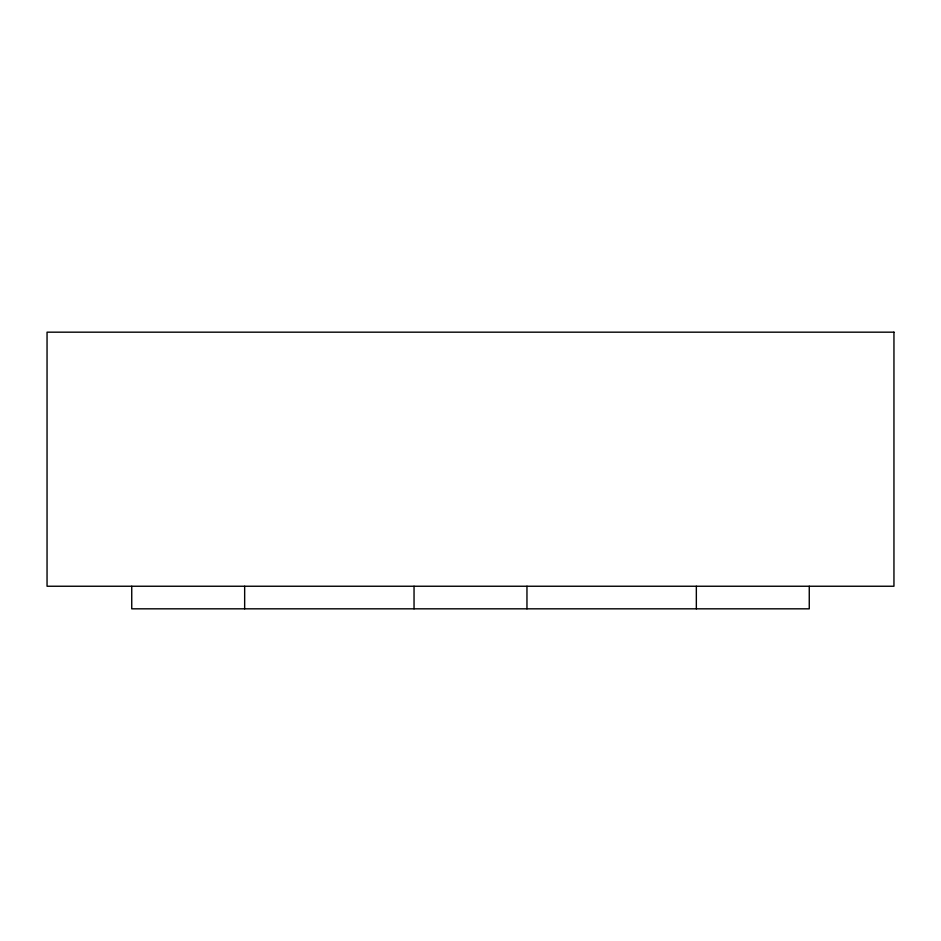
<?xml version="1.0" encoding="UTF-8"?>
<svg xmlns="http://www.w3.org/2000/svg" width="941" height="941" viewBox="0 0 941 941"><rect width="100%" height="100%" fill="white"/><g stroke="black" fill="none" stroke-linecap="round" stroke-linejoin="round"><path stroke-width="1.41" d="M809.26 586.243L809.26 608.827L131.74 608.827L131.74 586.243M696.34 586.243L696.34 608.827M526.96 586.243L526.96 608.827M414.04 586.243L414.04 608.827M244.66 586.243L244.66 608.827M893.95 332.173L47.05 332.173L47.05 586.243L893.95 586.243L893.95 332.173"/></g></svg>
